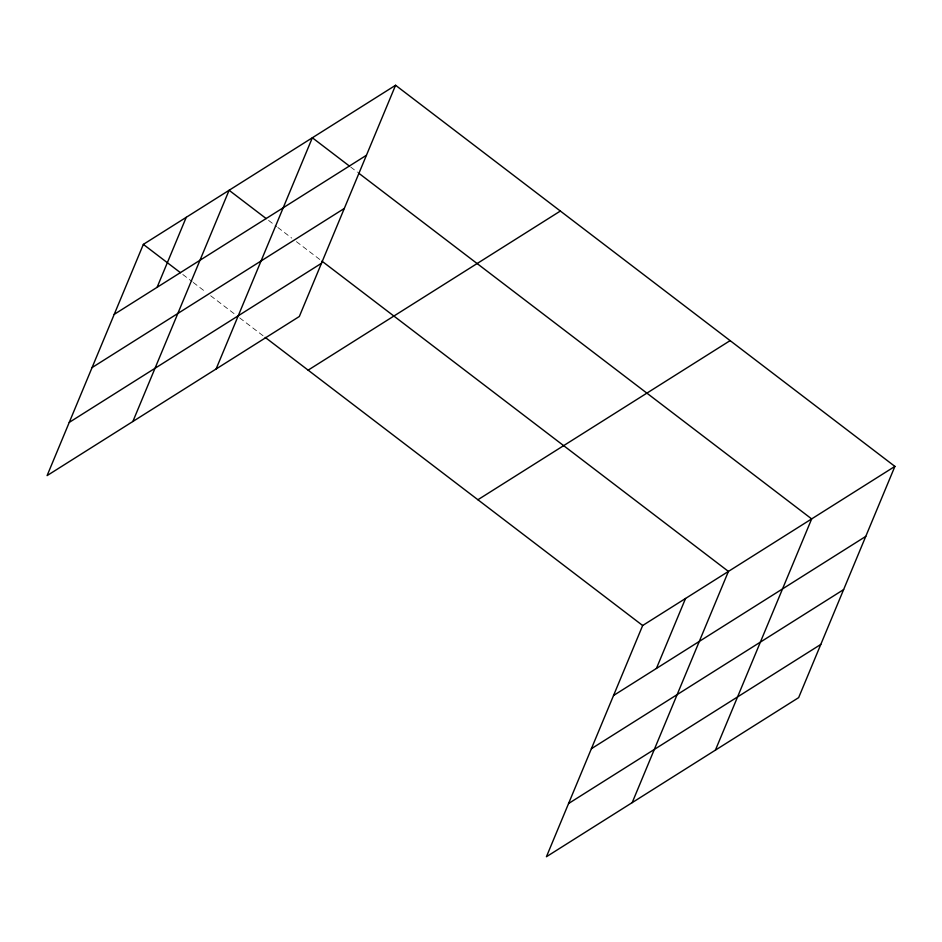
<?xml version="1.0" encoding="UTF-8"?>
<svg xmlns="http://www.w3.org/2000/svg" width="942" height="942" viewBox="0 0 942 942"><rect width="100%" height="100%" fill="white"/><g stroke="black" fill="none" stroke-linecap="round" stroke-linejoin="round"><path stroke-width="0.71" stroke-dasharray="4.71 3.53" d="M350.636 167.005L357.595 172.315M268.564 220.393L276.677 226.598M277.843 227.481L291.773 238.114M296.412 241.647L320.775 260.251M182.807 274.487L192.086 281.576M193.251 282.459L206.015 292.208M210.655 295.753L235.017 314.345M239.657 317.89L264.031 336.494"/><path stroke-width="1.41" d="M395.581 85.263L143.349 244.378L47.1 475.604L299.332 316.488L395.581 85.263L894.9 466.396L798.651 697.622L546.419 856.737L642.668 625.512L894.9 466.396M157.09 287.322L186.233 217.331M132.857 421.498L229.106 190.284L266.245 218.626M216.095 368.993L312.344 137.768L349.47 166.11M656.409 668.455L685.552 598.464M632.176 802.643L728.425 571.417L321.94 261.134M715.414 750.126L811.663 518.912L358.761 173.198M114.218 314.369L366.438 155.265M92.069 367.58L344.289 208.465M69.249 422.393L321.481 263.277M308.128 370.147L560.349 211.043M477.9 499.743L730.121 340.627M613.536 695.502L865.769 536.398M591.388 748.713L843.62 589.598M568.568 803.526L820.8 644.422M143.349 244.378L180.487 272.721M265.185 337.377L642.668 625.512"/></g></svg>
